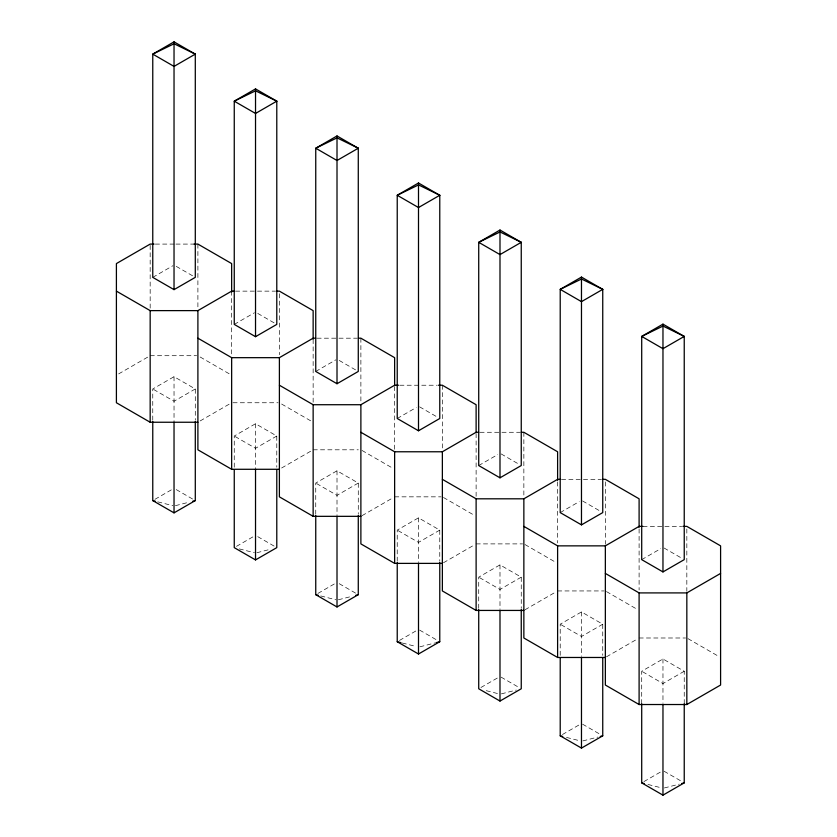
<?xml version="1.0" encoding="UTF-8"?>
<svg xmlns="http://www.w3.org/2000/svg" width="837" height="837" viewBox="0 0 837 837"><rect width="100%" height="100%" fill="white"/><g stroke="black" fill="none" stroke-linecap="round" stroke-linejoin="round"><path stroke-width="0.63" stroke-dasharray="4.18 3.14" d="M152.763 277.361L172.914 265.727M118.666 373.898L149.038 356.353M234.255 324.4L254.406 312.776M152.763 420.122L152.763 388.975L174.033 376.692L195.293 388.975L195.293 420.122M195.293 388.975L174.033 401.247L152.763 388.975M200.148 420.938L230.531 403.403M315.748 371.45L335.888 359.826M234.255 467.172L234.255 436.025L255.526 423.742L276.785 436.025L276.785 467.172M155.002 499.291L172.914 488.954M276.785 436.025L255.526 448.297L234.255 436.025M281.64 467.988L312.013 450.452M397.23 418.5L416.261 407.514M315.748 514.211L315.748 483.064L337.008 470.792L358.278 483.064L358.278 514.211M236.494 546.341L254.406 536.004M358.278 483.064L337.008 495.347L315.748 483.064M362.002 515.686L393.505 497.502M478.722 465.55L497.753 454.564M397.23 561.261L397.23 530.114L418.5 517.841L439.77 530.114L439.77 561.261M317.987 593.391L335.888 583.054M439.77 530.114L418.5 542.397L397.23 530.114M443.495 562.736L474.997 544.542M560.215 512.6L579.235 501.614M478.722 608.311L478.722 577.164L499.992 564.881L521.252 577.164L521.252 608.311M399.469 640.441L416.261 630.742M521.252 577.164L499.992 589.436L478.722 577.164M524.987 609.775L555.36 592.24M641.707 559.639L660.728 548.653M560.215 655.361L560.215 624.214L581.474 611.931L602.745 624.214L602.745 655.361M480.961 687.48L497.753 677.792M602.745 624.214L581.474 636.486L560.215 624.214M606.469 656.825L636.852 639.29M641.707 703.708L641.707 671.253L662.967 658.981L684.237 671.253L684.237 703.708M562.454 734.53L579.235 724.842M684.237 671.253L662.967 683.536L641.707 671.253M643.946 781.58L660.728 771.892M175.414 505.674L187.844 502.493M256.907 552.723L269.326 549.543M338.389 599.773L350.818 596.593M419.881 646.823L434.79 643.004M501.373 693.863L516.283 690.054M582.855 740.912L597.775 737.094M664.348 787.962L679.267 784.143M155.326 244.09L174.682 244.09M175.969 244.09L194.027 244.09M235.521 291.14L275.519 291.14M317.014 338.19L357.012 338.19M150.168 355.704L196.611 355.704M399.793 385.229L437.207 385.229M232.948 402.754L278.104 402.754M479.988 432.279L519.986 432.279M313.143 449.804L358.299 449.804M561.481 479.329L601.479 479.329M394.635 496.843L441.078 496.843M642.973 526.379L663.615 526.379M664.902 526.379L681.674 526.379M476.117 543.893L522.57 543.893M557.609 590.943L604.052 590.943M639.102 637.993L685.545 637.993M157.806 501.865L172.914 505.674M239.288 548.905L254.396 552.723M320.78 595.954L335.888 599.773M402.273 643.004L416.125 646.499M486.276 690.682L497.607 693.549M566.513 737.418L579.099 740.599M647.995 784.468L661.847 787.962M176.272 266.375L193.054 276.064M257.765 313.425L274.546 323.113M339.247 360.465L356.039 370.163M419.619 406.866L437.531 417.203M501.112 453.916L519.013 464.253M582.594 500.965L600.506 511.302M664.086 548.015L681.998 558.352M200.148 357.001L230.531 374.547M281.64 404.051L312.013 421.586M362.002 450.452L393.505 468.636M443.495 497.502L474.997 515.686M524.987 544.542L555.36 562.087M606.469 591.592L636.852 609.127M687.962 638.641L718.334 656.177M176.272 489.603L193.054 499.291M257.765 536.653L275.666 546.99M339.247 583.703L356.039 593.391M419.619 630.104L437.531 640.441M501.112 677.143L519.013 687.48M582.594 724.193L600.506 734.53M664.086 771.243L681.998 781.58M686.832 528.974L686.832 591.267M662.967 658.981L662.967 703.111M639.102 528.974L639.102 589.97M605.35 481.924L605.35 544.217M581.474 611.931L581.474 656.062M557.609 481.924L557.609 542.92M523.857 432.279L523.857 497.168M499.992 564.881L499.992 609.012M476.117 433.576L476.117 497.168M442.365 385.229L442.365 450.128M418.5 517.841L418.5 561.962M394.635 386.527L394.635 450.128M360.883 338.19L360.883 403.078M337.008 470.792L337.008 514.912M313.143 339.487L313.143 403.078M279.391 293.735L279.391 354.731M255.526 423.742L255.526 467.873M231.65 291.14L231.65 356.028M197.898 244.09L197.898 307.681M174.033 376.692L174.033 420.823M150.168 245.387L150.168 308.979"/><path stroke-width="1.26" d="M174.033 41.85L152.763 54.123L152.763 277.361L174.033 289.633L195.293 277.361L195.293 54.123L174.033 41.85L174.033 289.633M255.526 88.9L234.255 101.172L234.255 324.4L255.526 336.683L276.785 324.4L276.785 101.172L255.526 88.9L255.526 336.683M337.008 135.95L315.748 148.222L315.748 371.45L337.008 383.733L358.278 371.45L358.278 148.222L337.008 135.95L337.008 383.733M418.5 182.989L397.23 195.272L397.23 418.5L418.5 430.773L439.77 418.5L439.77 195.272L418.5 182.989L418.5 430.773M116.406 291.14L150.168 310.621L197.898 310.621L231.65 291.14L234.234 291.14M499.992 230.039L478.722 242.322L478.722 465.55L499.992 477.822L521.252 465.55L521.252 242.322L499.992 230.039L499.992 477.822M197.898 338.19L231.65 357.671L279.391 357.671L313.143 338.19L315.727 338.19M581.474 277.089L560.215 289.361L560.215 512.6L581.474 524.872L602.745 512.6L602.745 289.361L581.474 277.089L581.474 524.872M279.391 385.229L313.143 404.721L360.883 404.721L394.635 385.229L398.506 385.229M152.763 421.419L152.763 500.589L174.033 512.861L195.293 500.589L195.293 421.419M662.967 324.139L641.707 336.411L641.707 559.639L662.967 571.922L684.237 559.639L684.237 336.411L662.967 324.139L662.967 571.922M360.883 432.279L394.635 451.771L442.365 451.771L476.117 432.279L478.701 432.279M234.255 469.766L234.255 547.639L255.526 559.911L276.785 547.639L276.785 469.766M442.365 479.329L476.117 498.81L523.857 498.81L557.609 479.329L560.194 479.329M315.748 515.519L315.748 594.678L337.008 606.961L358.278 594.678L358.278 515.519M523.857 526.379L557.609 545.86L605.35 545.86L639.102 526.379L642.973 526.379M397.23 562.558L397.23 641.728L418.5 654.011L439.77 641.728L439.77 562.558M605.35 573.418L639.102 592.91L686.832 592.91L720.594 573.418M478.722 609.608L478.722 688.778L499.992 701.05L521.252 688.778L521.252 609.608M560.215 657.955L560.215 735.828L581.474 748.1L602.745 735.828L602.745 657.955M605.35 545.86L605.35 685.032L639.102 704.524L686.832 704.524L720.594 685.032L720.594 545.86L686.832 526.379L682.961 526.379M641.707 703.708L641.707 782.877L662.967 795.15L684.237 782.877L684.237 703.708M192.813 501.227L195.293 500.589M355.788 595.316L358.278 594.678M436.035 642.68L439.77 641.728M600.255 736.466L602.745 735.828M681.747 783.505L684.237 782.877M154.039 244.09L150.168 244.09L116.406 263.582L116.406 402.754L150.168 422.246L197.898 422.246M194.027 244.09L197.898 244.09L231.65 263.582L231.65 292.134M276.806 291.14L279.391 291.14L313.143 310.621L313.143 339.173M358.299 338.19L360.883 338.19L394.635 357.671L394.635 385.229M438.494 385.229L442.365 385.229L476.117 404.721L476.117 432.279M521.273 432.279L523.857 432.279L557.609 451.771L557.609 480.323M197.898 310.621L197.898 449.804L231.65 469.285L279.391 469.285M602.766 479.329L605.35 479.329L639.102 498.81L639.102 527.373M279.391 357.671L279.391 496.843L313.143 516.335L360.883 516.335M360.883 404.721L360.883 543.893L394.635 563.385L442.365 563.385M442.365 451.771L442.365 590.943L476.117 610.435L523.857 610.435M523.857 498.81L523.857 637.993L557.609 657.474L605.35 657.474M152.763 500.589L155.284 501.227M315.748 594.678L318.259 595.316M397.23 641.728L401.007 642.68M560.215 735.828L562.736 736.466M641.707 782.877L644.218 783.505M686.832 592.91L686.832 704.524M662.967 704.304L662.967 795.15M639.102 592.91L639.102 704.524M581.474 657.254L581.474 748.1M557.609 545.86L557.609 657.474M499.992 610.204L499.992 701.05M476.117 498.81L476.117 610.435M418.5 563.155L418.5 654.011M394.635 451.771L394.635 563.385M337.008 516.115L337.008 606.961M313.143 404.721L313.143 516.335M255.526 469.065L255.526 559.911M231.65 357.671L231.65 469.285M174.033 422.015L174.033 512.861M150.168 310.621L150.168 422.246M195.293 54.123L174.033 66.405L152.763 54.123L174.075 43.765L195.293 54.123M276.785 101.172L255.526 113.455L234.255 101.172L255.567 90.814L276.785 101.172M358.278 148.222L337.008 160.495L315.748 148.222L337.049 137.864L358.278 148.222M439.77 195.272L418.5 207.545L397.23 195.272L418.542 184.914L439.77 195.272M521.252 242.322L499.992 254.594L478.722 242.322L500.034 231.954L521.252 242.322M602.745 289.361L581.474 301.644L560.215 289.361L581.516 279.003L602.745 289.361M684.237 336.411L662.967 348.694L641.707 336.411L663.009 326.053L684.237 336.411"/></g></svg>
